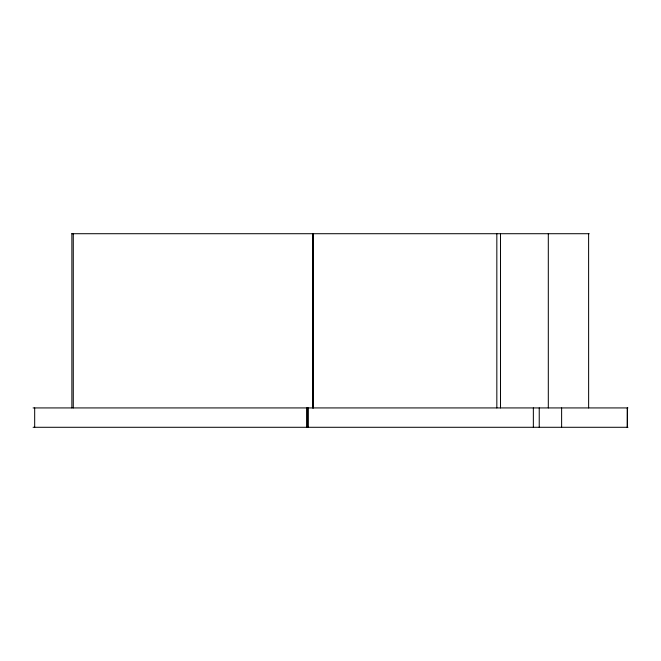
<?xml version="1.0" encoding="UTF-8"?>
<svg xmlns="http://www.w3.org/2000/svg" width="661" height="661" viewBox="0 0 661 661"><rect width="100%" height="100%" fill="white"/><g stroke="black" fill="none" stroke-linecap="round" stroke-linejoin="round"><path stroke-width="0.99" d="M71.875 233.713L71.875 407.928M539.236 407.928L539.236 427.287M71.793 233.713L589.199 233.713M33.091 407.928L627.933 407.928M33.091 427.287L627.933 427.287M627.396 407.928L627.396 427.287M627.314 407.928L627.248 427.287M588.612 233.713L588.637 407.928M561.619 407.928L561.619 427.287M548.308 233.713L548.308 407.928M533.353 407.928L533.353 427.287M500.509 233.713L500.509 407.928M496.832 233.713L496.832 407.928M313.207 233.713L313.207 407.928M313.025 233.713L313.025 407.928M312.851 233.713L312.851 407.928M308.348 407.928L308.348 427.287M307.472 407.928L307.472 427.287M306.597 407.928L306.597 427.287M73.28 233.713L73.28 407.928M34.678 407.928L34.678 427.287"/></g></svg>
